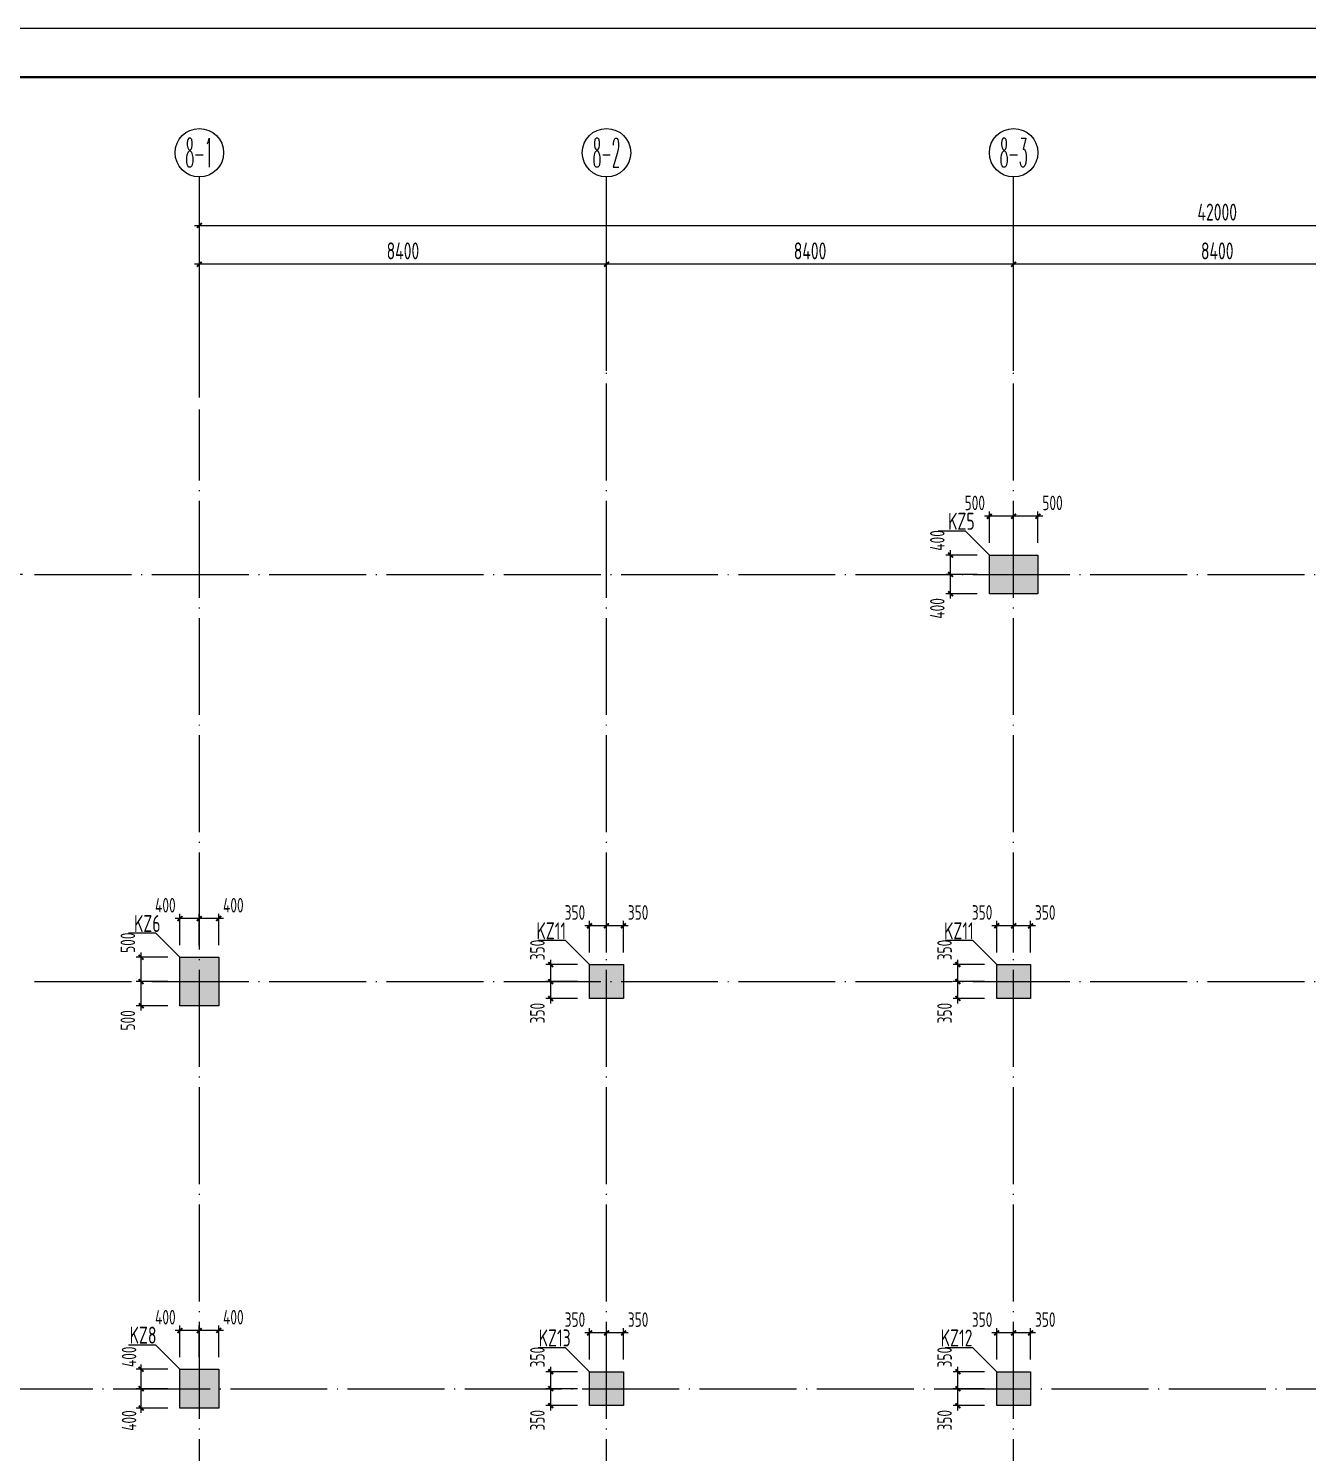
# Model space of a CAD drawing. Extents: x -765033 to 1614171, y -1073 to 729564.
# Drawn here: x 1441039 to 1467427, y 74883 to 104264 of the extents above; entities that cross this region are included whole.
import ezdxf
from ezdxf.enums import TextEntityAlignment as Align

# ---------------------------------------------------------------- set-up
doc = ezdxf.new("R2010")
doc.units = 0
doc.header["$LTSCALE"] = 1000
doc.header["$MEASUREMENT"] = 0
doc.linetypes.add('109-34 轴网$0$L1$0$$AUDIT_BAD_LTYPE1', pattern=[0])
doc.linetypes.add('DOTE', pattern=[2.42, 2, -0.2, 0.02, -0.2])
doc.layers.get('Defpoints').update_dxf_attribs({"color": 167})
for name, color, linetype in [('a-dote', 14, 'DOTE'), ('a-dote-dim', 3, 'Continuous'), ('COLU_DIM', 3, 'Continuous'), ('COLU_NUM', 7, 'Continuous'), ('s-colu', 40, 'Continuous'), ('s-colu-hatc', 16, 'Continuous'), ('s-dim', 3, 'Continuous'), ('s-dote-text', 7, 'Continuous')]:
    doc.layers.add(name, color=color, linetype=linetype)
doc.styles.add('TSSD_Axis', font='Complex.shx', dxfattribs={"width": 0.7, "bigfont": 'hztxt.shx'})
doc.styles.add('TSSD_Bold', font='Tssdeng2.shx', dxfattribs={"width": 0.7, "bigfont": 'china.shx'})
doc.styles.add('TSSD_Dimension', font='tssdeng.shx', dxfattribs={"width": 0.7, "bigfont": 'Hztxt.shx'})
doc.dimstyles.new('TSSD_100_100', dxfattribs={"dimtxt": 300, "dimasz": 100, "dimexe": 100, "dimexo": 250, "dimgap": 100, "dimtad": 1, "dimdec": 0, "dimzin": 0, "dimdsep": 46, "dimtxsty": 'TSSD_Dimension', "dimblk": 'ARCHTICK', "dimblk1": 'ARCHTICK', "dimblk2": 'ARCHTICK', "dimcen": 0, "dimdle": 100, "dimclrt": 7, "dimadec": 0, "dimazin": 0, "dimtfac": 1, "dimtdec": 0, "dimtix": 1, "dimtmove": 2, "dimatfit": 3, "dimfxl": 1, "dimtolj": 1, "dimtzin": 0, "dimarcsym": 0})

# ---------------------------------------------------------------- blocks, each defined once
blk = doc.blocks.new('图框-A1')
for points, const_width in [([(0, 0), (841, 0), (841, 594), (0, 594)], 0.05), ([(766, 584), (25, 584), (25, 10), (766, 10)], 0.5)]:
    blk.add_lwpolyline(points, close=True, dxfattribs=dict(const_width=const_width))
blk = doc.blocks.new('_ArchTick')
at = {"color": 0, "linetype": 'ByBlock', "const_width": 0.4}
blk.add_lwpolyline([(-0.5, -0.5), (0.5, 0.5)], dxfattribs=at)
blk = doc.blocks.new('*D1026')
at = {"layer": 'Defpoints', "color": 0, "transparency": 16777216}
for p in [(16800, 40000), (16800, 37800), (25200, 37800)]:
    blk.add_point(p, dxfattribs=at)
at = {"layer": 's-dim', "color": 0, "lineweight": -2, "transparency": 16777216}
for p, q in [((25300, 40000), (16700, 40000)), ((16800, 38050), (16800, 40100)), ((25200, 38050), (25200, 40100))]:
    blk.add_line(p, q, dxfattribs=at)
at = {"layer": 's-dim', "color": 0, "lineweight": -2, "transparency": 16777216, "xscale": 100, "yscale": 100, "zscale": 100, "rotation": 180}
blk.add_blockref('_ArchTick', (16800, 40000), dxfattribs=at)
at = {"layer": 's-dim', "color": 0, "lineweight": -2, "transparency": 16777216, "xscale": 100, "yscale": 100, "zscale": 100}
blk.add_blockref('_ArchTick', (25200, 40000), dxfattribs=at)
at = {"layer": 's-dim', "color": 7, "transparency": 16777216, "insert": (21000, 40275), "char_height": 350, "attachment_point": 5, "style": 'TSSD_Dimension'}
blk.add_mtext('\\A1;8400', dxfattribs=at)
blk = doc.blocks.new('*D1027')
at = {"layer": 'Defpoints', "color": 0, "transparency": 16777216}
for p in [(8400, 40000), (8400, 37800), (16800, 37800)]:
    blk.add_point(p, dxfattribs=at)
at = {"layer": 's-dim', "color": 0, "lineweight": -2, "transparency": 16777216}
for p, q in [((16900, 40000), (8300, 40000)), ((8400, 38050), (8400, 40100)), ((16800, 38050), (16800, 40100))]:
    blk.add_line(p, q, dxfattribs=at)
at = {"layer": 's-dim', "color": 0, "lineweight": -2, "transparency": 16777216, "xscale": 100, "yscale": 100, "zscale": 100, "rotation": 180}
blk.add_blockref('_ArchTick', (8400, 40000), dxfattribs=at)
at = {"layer": 's-dim', "color": 0, "lineweight": -2, "transparency": 16777216, "xscale": 100, "yscale": 100, "zscale": 100}
blk.add_blockref('_ArchTick', (16800, 40000), dxfattribs=at)
at = {"layer": 's-dim', "color": 7, "transparency": 16777216, "insert": (12600, 40275), "char_height": 350, "attachment_point": 5, "style": 'TSSD_Dimension'}
blk.add_mtext('\\A1;8400', dxfattribs=at)
blk = doc.blocks.new('*D1028')
at = {"layer": 'Defpoints', "color": 0, "transparency": 16777216}
for p in [(0, 40000), (0, 37800), (8400, 37800)]:
    blk.add_point(p, dxfattribs=at)
at = {"layer": 's-dim', "color": 0, "lineweight": -2, "transparency": 16777216}
for p, q in [((8500, 40000), (-100, 40000)), ((0, 38050), (0, 40100)), ((8400, 38050), (8400, 40100))]:
    blk.add_line(p, q, dxfattribs=at)
at = {"layer": 's-dim', "color": 0, "lineweight": -2, "transparency": 16777216, "xscale": 100, "yscale": 100, "zscale": 100, "rotation": 180}
blk.add_blockref('_ArchTick', (0, 40000), dxfattribs=at)
at = {"layer": 's-dim', "color": 0, "lineweight": -2, "transparency": 16777216, "xscale": 100, "yscale": 100, "zscale": 100}
blk.add_blockref('_ArchTick', (8400, 40000), dxfattribs=at)
at = {"layer": 's-dim', "color": 7, "transparency": 16777216, "insert": (4200, 40275), "char_height": 350, "attachment_point": 5, "style": 'TSSD_Dimension'}
blk.add_mtext('\\A1;8400', dxfattribs=at)
blk = doc.blocks.new('ts_axno')
at = {"color": 0, "linetype": 'ByBlock', "lineweight": -2}
blk.add_circle((0, 0), 0.5, dxfattribs=at)
at = {"color": 0, "linetype": 'ByBlock', "lineweight": -2, "style": 'TSSD_Axis', "width": 0.7}
blk.add_attdef('A', text='', height=0.6, dxfattribs=at).set_placement((0, 0), align=Align.MIDDLE_CENTER)
blk = doc.blocks.new('*D1033')
at = {"layer": 'a-dote-dim', "color": 0, "lineweight": -2, "transparency": 16777216}
for p, q in [((-3650, 33600), (-7300, 33600)), ((-7200, -100), (-7200, 33700)), ((-3650, 0), (-7300, 0))]:
    blk.add_line(p, q, dxfattribs=at)
at = {"layer": 'Defpoints', "color": 0, "transparency": 16777216}
for p in [(-7200, 33600), (-3400, 33600), (-3400, 0)]:
    blk.add_point(p, dxfattribs=at)
at = {"layer": 'a-dote-dim', "color": 0, "lineweight": -2, "transparency": 16777216, "xscale": 100, "yscale": 100, "zscale": 100}
for p, rotation in [((-7200, 33600), 90), ((-7200, 0), 270)]:
    blk.add_blockref('_ArchTick', p, dxfattribs=dict(at, rotation=rotation))
at = {"layer": 'a-dote-dim', "color": 7, "transparency": 16777216, "insert": (-7475, 16800), "char_height": 350, "attachment_point": 5, "rotation": 90, "style": 'TSSD_Dimension'}
blk.add_mtext('\\A1;33600', dxfattribs=at)
blk = doc.blocks.new('*D1034')
at = {"layer": 'a-dote-dim', "color": 0, "lineweight": -2, "transparency": 16777216}
for p, q in [((0, 37250), (0, 40900)), ((42000, 37250), (42000, 40900)), ((-100, 40800), (42100, 40800))]:
    blk.add_line(p, q, dxfattribs=at)
at = {"layer": 'Defpoints', "color": 0, "transparency": 16777216}
for p in [(42000, 40800), (0, 37000), (42000, 37000)]:
    blk.add_point(p, dxfattribs=at)
at = {"layer": 'a-dote-dim', "color": 0, "lineweight": -2, "transparency": 16777216, "xscale": 100, "yscale": 100, "zscale": 100, "rotation": 180}
blk.add_blockref('_ArchTick', (0, 40800), dxfattribs=at)
at = {"layer": 'a-dote-dim', "color": 0, "lineweight": -2, "transparency": 16777216, "xscale": 100, "yscale": 100, "zscale": 100}
blk.add_blockref('_ArchTick', (42000, 40800), dxfattribs=at)
at = {"layer": 'a-dote-dim', "color": 7, "transparency": 16777216, "insert": (21000, 41075), "char_height": 350, "attachment_point": 5, "style": 'TSSD_Dimension'}
blk.add_mtext('\\A1;42000', dxfattribs=at)
blk = doc.blocks.new('*D1042')
at = {"layer": 'COLU_DIM', "color": 0, "lineweight": -2, "transparency": 16777216}
for p, q in [((1443914, 76200), (1443264, 76200)), ((1443364, 75700), (1443364, 76300)), ((1443914, 75800), (1443264, 75800))]:
    blk.add_line(p, q, dxfattribs=at)
at = {"layer": 'Defpoints', "color": 0, "transparency": 16777216}
for p in [(1443364, 76200), (1444164, 76200), (1444164, 75800)]:
    blk.add_point(p, dxfattribs=at)
at = {"layer": 'COLU_DIM', "color": 0, "lineweight": -2, "transparency": 16777216, "xscale": 100, "yscale": 100, "zscale": 100}
for p, rotation in [((1443364, 76200), 90.00000000000006), ((1443364, 75800), 270.0000000000001)]:
    blk.add_blockref('_ArchTick', p, dxfattribs=dict(at, rotation=rotation))
at = {"layer": 'COLU_DIM', "color": 7, "transparency": 16777216, "insert": (1443114, 75542), "char_height": 300, "attachment_point": 5, "rotation": 90, "style": 'TSSD_Dimension'}
blk.add_mtext('\\A1;400', dxfattribs=at)
blk = doc.blocks.new('*D1043')
at = {"layer": 'COLU_DIM', "color": 0, "lineweight": -2, "transparency": 16777216}
for p, q in [((1443364, 76100), (1443364, 76700)), ((1443914, 76600), (1443264, 76600)), ((1443914, 76200), (1443264, 76200))]:
    blk.add_line(p, q, dxfattribs=at)
at = {"layer": 'Defpoints', "color": 0, "transparency": 16777216}
for p in [(1443364, 76600), (1444164, 76600), (1444164, 76200)]:
    blk.add_point(p, dxfattribs=at)
at = {"layer": 'COLU_DIM', "color": 0, "lineweight": -2, "transparency": 16777216, "xscale": 100, "yscale": 100, "zscale": 100}
for p, rotation in [((1443364, 76600), 90.00000000000006), ((1443364, 76200), 270.0000000000001)]:
    blk.add_blockref('_ArchTick', p, dxfattribs=dict(at, rotation=rotation))
at = {"layer": 'COLU_DIM', "color": 7, "transparency": 16777216, "insert": (1443114, 76858), "char_height": 300, "attachment_point": 5, "rotation": 90, "style": 'TSSD_Dimension'}
blk.add_mtext('\\A1;400', dxfattribs=at)
blk = doc.blocks.new('*D1044')
at = {"layer": 'COLU_DIM', "color": 0, "lineweight": -2, "transparency": 16777216}
for p, q in [((1445064, 77400), (1444464, 77400)), ((1444564, 76850), (1444564, 77500)), ((1444964, 76850), (1444964, 77500))]:
    blk.add_line(p, q, dxfattribs=at)
at = {"layer": 'Defpoints', "color": 0, "transparency": 16777216}
for p in [(1444564, 77400), (1444564, 76600), (1444964, 76600)]:
    blk.add_point(p, dxfattribs=at)
at = {"layer": 'COLU_DIM', "color": 0, "lineweight": -2, "transparency": 16777216, "xscale": 100, "yscale": 100, "zscale": 100, "rotation": 180}
blk.add_blockref('_ArchTick', (1444564, 77400), dxfattribs=at)
at = {"layer": 'COLU_DIM', "color": 0, "lineweight": -2, "transparency": 16777216, "xscale": 100, "yscale": 100, "zscale": 100}
blk.add_blockref('_ArchTick', (1444964, 77400), dxfattribs=at)
at = {"layer": 'COLU_DIM', "color": 7, "transparency": 16777216, "insert": (1445266, 77675), "char_height": 300, "attachment_point": 5, "style": 'TSSD_Dimension'}
blk.add_mtext('\\A1;400', dxfattribs=at)
blk = doc.blocks.new('*D1045')
at = {"layer": 'COLU_DIM', "color": 0, "lineweight": -2, "transparency": 16777216}
for p, q in [((1444664, 77400), (1444064, 77400)), ((1444164, 76850), (1444164, 77500)), ((1444564, 76850), (1444564, 77500))]:
    blk.add_line(p, q, dxfattribs=at)
at = {"layer": 'Defpoints', "color": 0, "transparency": 16777216}
for p in [(1444164, 77400), (1444164, 76600), (1444564, 76600)]:
    blk.add_point(p, dxfattribs=at)
at = {"layer": 'COLU_DIM', "color": 0, "lineweight": -2, "transparency": 16777216, "xscale": 100, "yscale": 100, "zscale": 100, "rotation": 180}
blk.add_blockref('_ArchTick', (1444164, 77400), dxfattribs=at)
at = {"layer": 'COLU_DIM', "color": 0, "lineweight": -2, "transparency": 16777216, "xscale": 100, "yscale": 100, "zscale": 100}
blk.add_blockref('_ArchTick', (1444564, 77400), dxfattribs=at)
at = {"layer": 'COLU_DIM', "color": 7, "transparency": 16777216, "insert": (1443863, 77675), "char_height": 300, "attachment_point": 5, "style": 'TSSD_Dimension'}
blk.add_mtext('\\A1;400', dxfattribs=at)
blk = doc.blocks.new('*D1066')
at = {"layer": 'COLU_DIM', "color": 0, "lineweight": -2, "transparency": 16777216}
for p, q in [((1445064, 85900), (1444464, 85900)), ((1444564, 85350), (1444564, 86000)), ((1444964, 85350), (1444964, 86000))]:
    blk.add_line(p, q, dxfattribs=at)
at = {"layer": 'Defpoints', "color": 0, "transparency": 16777216}
for p in [(1444564, 85900), (1444564, 85100), (1444964, 85100)]:
    blk.add_point(p, dxfattribs=at)
at = {"layer": 'COLU_DIM', "color": 0, "lineweight": -2, "transparency": 16777216, "xscale": 100, "yscale": 100, "zscale": 100, "rotation": 180}
blk.add_blockref('_ArchTick', (1444564, 85900), dxfattribs=at)
at = {"layer": 'COLU_DIM', "color": 0, "lineweight": -2, "transparency": 16777216, "xscale": 100, "yscale": 100, "zscale": 100}
blk.add_blockref('_ArchTick', (1444964, 85900), dxfattribs=at)
at = {"layer": 'COLU_DIM', "color": 7, "transparency": 16777216, "insert": (1445266, 86175), "char_height": 300, "attachment_point": 5, "style": 'TSSD_Dimension'}
blk.add_mtext('\\A1;400', dxfattribs=at)
blk = doc.blocks.new('*D1067')
at = {"layer": 'COLU_DIM', "color": 0, "lineweight": -2, "transparency": 16777216}
for p, q in [((1444664, 85900), (1444064, 85900)), ((1444164, 85350), (1444164, 86000)), ((1444564, 85350), (1444564, 86000))]:
    blk.add_line(p, q, dxfattribs=at)
at = {"layer": 'Defpoints', "color": 0, "transparency": 16777216}
for p in [(1444164, 85900), (1444164, 85100), (1444564, 85100)]:
    blk.add_point(p, dxfattribs=at)
at = {"layer": 'COLU_DIM', "color": 0, "lineweight": -2, "transparency": 16777216, "xscale": 100, "yscale": 100, "zscale": 100, "rotation": 180}
blk.add_blockref('_ArchTick', (1444164, 85900), dxfattribs=at)
at = {"layer": 'COLU_DIM', "color": 0, "lineweight": -2, "transparency": 16777216, "xscale": 100, "yscale": 100, "zscale": 100}
blk.add_blockref('_ArchTick', (1444564, 85900), dxfattribs=at)
at = {"layer": 'COLU_DIM', "color": 7, "transparency": 16777216, "insert": (1443863, 86175), "char_height": 300, "attachment_point": 5, "style": 'TSSD_Dimension'}
blk.add_mtext('\\A1;400', dxfattribs=at)
blk = doc.blocks.new('*D1068')
at = {"layer": 'COLU_DIM', "color": 0, "lineweight": -2, "transparency": 16777216}
for p, q in [((1443364, 84000), (1443364, 84700)), ((1443914, 84600), (1443264, 84600)), ((1443914, 84100), (1443264, 84100))]:
    blk.add_line(p, q, dxfattribs=at)
at = {"layer": 'Defpoints', "color": 0, "transparency": 16777216}
for p in [(1443364, 84600), (1444164, 84600), (1444164, 84100)]:
    blk.add_point(p, dxfattribs=at)
at = {"layer": 'COLU_DIM', "color": 0, "lineweight": -2, "transparency": 16777216, "xscale": 100, "yscale": 100, "zscale": 100}
for p, rotation in [((1443364, 84600), 90.00000000000006), ((1443364, 84100), 270.0000000000001)]:
    blk.add_blockref('_ArchTick', p, dxfattribs=dict(at, rotation=rotation))
at = {"layer": 'COLU_DIM', "color": 7, "transparency": 16777216, "insert": (1443089, 83799), "char_height": 300, "attachment_point": 5, "rotation": 90, "style": 'TSSD_Dimension'}
blk.add_mtext('\\A1;500', dxfattribs=at)
blk = doc.blocks.new('*D1069')
at = {"layer": 'COLU_DIM', "color": 0, "lineweight": -2, "transparency": 16777216}
for p, q in [((1443914, 85100), (1443264, 85100)), ((1443364, 84500), (1443364, 85200)), ((1443914, 84600), (1443264, 84600))]:
    blk.add_line(p, q, dxfattribs=at)
at = {"layer": 'Defpoints', "color": 0, "transparency": 16777216}
for p in [(1443364, 85100), (1444164, 85100), (1444164, 84600)]:
    blk.add_point(p, dxfattribs=at)
at = {"layer": 'COLU_DIM', "color": 0, "lineweight": -2, "transparency": 16777216, "xscale": 100, "yscale": 100, "zscale": 100}
for p, rotation in [((1443364, 85100), 90.00000000000006), ((1443364, 84600), 270.0000000000001)]:
    blk.add_blockref('_ArchTick', p, dxfattribs=dict(at, rotation=rotation))
at = {"layer": 'COLU_DIM', "color": 7, "transparency": 16777216, "insert": (1443089, 85401), "char_height": 300, "attachment_point": 5, "rotation": 90, "style": 'TSSD_Dimension'}
blk.add_mtext('\\A1;500', dxfattribs=at)
blk = doc.blocks.new('*D1070')
at = {"layer": 'COLU_DIM', "color": 0, "lineweight": -2, "transparency": 16777216}
for p, q in [((1453414, 77350), (1452864, 77350)), ((1452964, 76800), (1452964, 77450)), ((1453314, 76800), (1453314, 77450))]:
    blk.add_line(p, q, dxfattribs=at)
at = {"layer": 'Defpoints', "color": 0, "transparency": 16777216}
for p in [(1452964, 77350), (1452964, 76550), (1453314, 76550)]:
    blk.add_point(p, dxfattribs=at)
at = {"layer": 'COLU_DIM', "color": 0, "lineweight": -2, "transparency": 16777216, "xscale": 100, "yscale": 100, "zscale": 100, "rotation": 180}
blk.add_blockref('_ArchTick', (1452964, 77350), dxfattribs=at)
at = {"layer": 'COLU_DIM', "color": 0, "lineweight": -2, "transparency": 16777216, "xscale": 100, "yscale": 100, "zscale": 100}
blk.add_blockref('_ArchTick', (1453314, 77350), dxfattribs=at)
at = {"layer": 'COLU_DIM', "color": 7, "transparency": 16777216, "insert": (1453616, 77625), "char_height": 300, "attachment_point": 5, "style": 'TSSD_Dimension'}
blk.add_mtext('\\A1;350', dxfattribs=at)
blk = doc.blocks.new('*D1071')
at = {"layer": 'COLU_DIM', "color": 0, "lineweight": -2, "transparency": 16777216}
for p, q in [((1453064, 77350), (1452514, 77350)), ((1452614, 76800), (1452614, 77450)), ((1452964, 76800), (1452964, 77450))]:
    blk.add_line(p, q, dxfattribs=at)
at = {"layer": 'Defpoints', "color": 0, "transparency": 16777216}
for p in [(1452614, 77350), (1452614, 76550), (1452964, 76550)]:
    blk.add_point(p, dxfattribs=at)
at = {"layer": 'COLU_DIM', "color": 0, "lineweight": -2, "transparency": 16777216, "xscale": 100, "yscale": 100, "zscale": 100, "rotation": 180}
blk.add_blockref('_ArchTick', (1452614, 77350), dxfattribs=at)
at = {"layer": 'COLU_DIM', "color": 0, "lineweight": -2, "transparency": 16777216, "xscale": 100, "yscale": 100, "zscale": 100}
blk.add_blockref('_ArchTick', (1452964, 77350), dxfattribs=at)
at = {"layer": 'COLU_DIM', "color": 7, "transparency": 16777216, "insert": (1452313, 77625), "char_height": 300, "attachment_point": 5, "style": 'TSSD_Dimension'}
blk.add_mtext('\\A1;350', dxfattribs=at)
blk = doc.blocks.new('*D1072')
at = {"layer": 'COLU_DIM', "color": 0, "lineweight": -2, "transparency": 16777216}
for p, q in [((1452364, 76200), (1451714, 76200)), ((1451814, 75750), (1451814, 76300)), ((1452364, 75850), (1451714, 75850))]:
    blk.add_line(p, q, dxfattribs=at)
at = {"layer": 'Defpoints', "color": 0, "transparency": 16777216}
for p in [(1451814, 76200), (1452614, 76200), (1452614, 75850)]:
    blk.add_point(p, dxfattribs=at)
at = {"layer": 'COLU_DIM', "color": 0, "lineweight": -2, "transparency": 16777216, "xscale": 100, "yscale": 100, "zscale": 100}
for p, rotation in [((1451814, 76200), 90.00000000000006), ((1451814, 75850), 270.0000000000001)]:
    blk.add_blockref('_ArchTick', p, dxfattribs=dict(at, rotation=rotation))
at = {"layer": 'COLU_DIM', "color": 7, "transparency": 16777216, "insert": (1451539, 75549), "char_height": 300, "attachment_point": 5, "rotation": 90, "style": 'TSSD_Dimension'}
blk.add_mtext('\\A1;350', dxfattribs=at)
blk = doc.blocks.new('*D1073')
at = {"layer": 'COLU_DIM', "color": 0, "lineweight": -2, "transparency": 16777216}
for p, q in [((1452364, 76550), (1451714, 76550)), ((1451814, 76100), (1451814, 76650)), ((1452364, 76200), (1451714, 76200))]:
    blk.add_line(p, q, dxfattribs=at)
at = {"layer": 'Defpoints', "color": 0, "transparency": 16777216}
for p in [(1451814, 76550), (1452614, 76550), (1452614, 76200)]:
    blk.add_point(p, dxfattribs=at)
at = {"layer": 'COLU_DIM', "color": 0, "lineweight": -2, "transparency": 16777216, "xscale": 100, "yscale": 100, "zscale": 100}
for p, rotation in [((1451814, 76550), 90.00000000000006), ((1451814, 76200), 270.0000000000001)]:
    blk.add_blockref('_ArchTick', p, dxfattribs=dict(at, rotation=rotation))
at = {"layer": 'COLU_DIM', "color": 7, "transparency": 16777216, "insert": (1451539, 76851), "char_height": 300, "attachment_point": 5, "rotation": 90, "style": 'TSSD_Dimension'}
blk.add_mtext('\\A1;350', dxfattribs=at)
blk = doc.blocks.new('*D1074')
at = {"layer": 'COLU_DIM', "color": 0, "lineweight": -2, "transparency": 16777216}
for p, q in [((1452964, 85200), (1452964, 85850)), ((1453314, 85200), (1453314, 85850)), ((1453414, 85750), (1452864, 85750))]:
    blk.add_line(p, q, dxfattribs=at)
at = {"layer": 'Defpoints', "color": 0, "transparency": 16777216}
for p in [(1452964, 85750), (1452964, 84950), (1453314, 84950)]:
    blk.add_point(p, dxfattribs=at)
at = {"layer": 'COLU_DIM', "color": 0, "lineweight": -2, "transparency": 16777216, "xscale": 100, "yscale": 100, "zscale": 100, "rotation": 180}
blk.add_blockref('_ArchTick', (1452964, 85750), dxfattribs=at)
at = {"layer": 'COLU_DIM', "color": 0, "lineweight": -2, "transparency": 16777216, "xscale": 100, "yscale": 100, "zscale": 100}
blk.add_blockref('_ArchTick', (1453314, 85750), dxfattribs=at)
at = {"layer": 'COLU_DIM', "color": 7, "transparency": 16777216, "insert": (1453616, 86025), "char_height": 300, "attachment_point": 5, "style": 'TSSD_Dimension'}
blk.add_mtext('\\A1;350', dxfattribs=at)
blk = doc.blocks.new('*D1075')
at = {"layer": 'COLU_DIM', "color": 0, "lineweight": -2, "transparency": 16777216}
for p, q in [((1452614, 85200), (1452614, 85850)), ((1452964, 85200), (1452964, 85850)), ((1453064, 85750), (1452514, 85750))]:
    blk.add_line(p, q, dxfattribs=at)
at = {"layer": 'Defpoints', "color": 0, "transparency": 16777216}
for p in [(1452614, 85750), (1452614, 84950), (1452964, 84950)]:
    blk.add_point(p, dxfattribs=at)
at = {"layer": 'COLU_DIM', "color": 0, "lineweight": -2, "transparency": 16777216, "xscale": 100, "yscale": 100, "zscale": 100, "rotation": 180}
blk.add_blockref('_ArchTick', (1452614, 85750), dxfattribs=at)
at = {"layer": 'COLU_DIM', "color": 0, "lineweight": -2, "transparency": 16777216, "xscale": 100, "yscale": 100, "zscale": 100}
blk.add_blockref('_ArchTick', (1452964, 85750), dxfattribs=at)
at = {"layer": 'COLU_DIM', "color": 7, "transparency": 16777216, "insert": (1452313, 86025), "char_height": 300, "attachment_point": 5, "style": 'TSSD_Dimension'}
blk.add_mtext('\\A1;350', dxfattribs=at)
blk = doc.blocks.new('*D1076')
at = {"layer": 'COLU_DIM', "color": 0, "lineweight": -2, "transparency": 16777216}
for p, q in [((1451814, 84150), (1451814, 84700)), ((1452364, 84600), (1451714, 84600)), ((1452364, 84250), (1451714, 84250))]:
    blk.add_line(p, q, dxfattribs=at)
at = {"layer": 'Defpoints', "color": 0, "transparency": 16777216}
for p in [(1451814, 84600), (1452614, 84600), (1452614, 84250)]:
    blk.add_point(p, dxfattribs=at)
at = {"layer": 'COLU_DIM', "color": 0, "lineweight": -2, "transparency": 16777216, "xscale": 100, "yscale": 100, "zscale": 100}
for p, rotation in [((1451814, 84600), 90.00000000000006), ((1451814, 84250), 270.0000000000001)]:
    blk.add_blockref('_ArchTick', p, dxfattribs=dict(at, rotation=rotation))
at = {"layer": 'COLU_DIM', "color": 7, "transparency": 16777216, "insert": (1451539, 83949), "char_height": 300, "attachment_point": 5, "rotation": 90, "style": 'TSSD_Dimension'}
blk.add_mtext('\\A1;350', dxfattribs=at)
blk = doc.blocks.new('*D1077')
at = {"layer": 'COLU_DIM', "color": 0, "lineweight": -2, "transparency": 16777216}
for p, q in [((1452364, 84950), (1451714, 84950)), ((1451814, 84500), (1451814, 85050)), ((1452364, 84600), (1451714, 84600))]:
    blk.add_line(p, q, dxfattribs=at)
at = {"layer": 'Defpoints', "color": 0, "transparency": 16777216}
for p in [(1451814, 84950), (1452614, 84950), (1452614, 84600)]:
    blk.add_point(p, dxfattribs=at)
at = {"layer": 'COLU_DIM', "color": 0, "lineweight": -2, "transparency": 16777216, "xscale": 100, "yscale": 100, "zscale": 100}
for p, rotation in [((1451814, 84950), 90.00000000000006), ((1451814, 84600), 270.0000000000001)]:
    blk.add_blockref('_ArchTick', p, dxfattribs=dict(at, rotation=rotation))
at = {"layer": 'COLU_DIM', "color": 7, "transparency": 16777216, "insert": (1451539, 85251), "char_height": 300, "attachment_point": 5, "rotation": 90, "style": 'TSSD_Dimension'}
blk.add_mtext('\\A1;350', dxfattribs=at)
blk = doc.blocks.new('*D1078')
at = {"layer": 'COLU_DIM', "color": 0, "lineweight": -2, "transparency": 16777216}
for p, q in [((1461814, 77350), (1461264, 77350)), ((1461364, 76800), (1461364, 77450)), ((1461714, 76800), (1461714, 77450))]:
    blk.add_line(p, q, dxfattribs=at)
at = {"layer": 'Defpoints', "color": 0, "transparency": 16777216}
for p in [(1461364, 77350), (1461364, 76550), (1461714, 76550)]:
    blk.add_point(p, dxfattribs=at)
at = {"layer": 'COLU_DIM', "color": 0, "lineweight": -2, "transparency": 16777216, "xscale": 100, "yscale": 100, "zscale": 100, "rotation": 180}
blk.add_blockref('_ArchTick', (1461364, 77350), dxfattribs=at)
at = {"layer": 'COLU_DIM', "color": 0, "lineweight": -2, "transparency": 16777216, "xscale": 100, "yscale": 100, "zscale": 100}
blk.add_blockref('_ArchTick', (1461714, 77350), dxfattribs=at)
at = {"layer": 'COLU_DIM', "color": 7, "transparency": 16777216, "insert": (1462016, 77625), "char_height": 300, "attachment_point": 5, "style": 'TSSD_Dimension'}
blk.add_mtext('\\A1;350', dxfattribs=at)
blk = doc.blocks.new('*D1079')
at = {"layer": 'COLU_DIM', "color": 0, "lineweight": -2, "transparency": 16777216}
for p, q in [((1461464, 77350), (1460914, 77350)), ((1461014, 76800), (1461014, 77450)), ((1461364, 76800), (1461364, 77450))]:
    blk.add_line(p, q, dxfattribs=at)
at = {"layer": 'Defpoints', "color": 0, "transparency": 16777216}
for p in [(1461014, 77350), (1461014, 76550), (1461364, 76550)]:
    blk.add_point(p, dxfattribs=at)
at = {"layer": 'COLU_DIM', "color": 0, "lineweight": -2, "transparency": 16777216, "xscale": 100, "yscale": 100, "zscale": 100, "rotation": 180}
blk.add_blockref('_ArchTick', (1461014, 77350), dxfattribs=at)
at = {"layer": 'COLU_DIM', "color": 0, "lineweight": -2, "transparency": 16777216, "xscale": 100, "yscale": 100, "zscale": 100}
blk.add_blockref('_ArchTick', (1461364, 77350), dxfattribs=at)
at = {"layer": 'COLU_DIM', "color": 7, "transparency": 16777216, "insert": (1460713, 77625), "char_height": 300, "attachment_point": 5, "style": 'TSSD_Dimension'}
blk.add_mtext('\\A1;350', dxfattribs=at)
blk = doc.blocks.new('*D1080')
at = {"layer": 'COLU_DIM', "color": 0, "lineweight": -2, "transparency": 16777216}
for p, q in [((1460764, 76200), (1460114, 76200)), ((1460214, 75750), (1460214, 76300)), ((1460764, 75850), (1460114, 75850))]:
    blk.add_line(p, q, dxfattribs=at)
at = {"layer": 'Defpoints', "color": 0, "transparency": 16777216}
for p in [(1460214, 76200), (1461014, 76200), (1461014, 75850)]:
    blk.add_point(p, dxfattribs=at)
at = {"layer": 'COLU_DIM', "color": 0, "lineweight": -2, "transparency": 16777216, "xscale": 100, "yscale": 100, "zscale": 100}
for p, rotation in [((1460214, 76200), 90.00000000000006), ((1460214, 75850), 270.0000000000001)]:
    blk.add_blockref('_ArchTick', p, dxfattribs=dict(at, rotation=rotation))
at = {"layer": 'COLU_DIM', "color": 7, "transparency": 16777216, "insert": (1459939, 75549), "char_height": 300, "attachment_point": 5, "rotation": 90, "style": 'TSSD_Dimension'}
blk.add_mtext('\\A1;350', dxfattribs=at)
blk = doc.blocks.new('*D1081')
at = {"layer": 'COLU_DIM', "color": 0, "lineweight": -2, "transparency": 16777216}
for p, q in [((1460764, 76550), (1460114, 76550)), ((1460214, 76100), (1460214, 76650)), ((1460764, 76200), (1460114, 76200))]:
    blk.add_line(p, q, dxfattribs=at)
at = {"layer": 'Defpoints', "color": 0, "transparency": 16777216}
for p in [(1460214, 76550), (1461014, 76550), (1461014, 76200)]:
    blk.add_point(p, dxfattribs=at)
at = {"layer": 'COLU_DIM', "color": 0, "lineweight": -2, "transparency": 16777216, "xscale": 100, "yscale": 100, "zscale": 100}
for p, rotation in [((1460214, 76550), 90.00000000000006), ((1460214, 76200), 270.0000000000001)]:
    blk.add_blockref('_ArchTick', p, dxfattribs=dict(at, rotation=rotation))
at = {"layer": 'COLU_DIM', "color": 7, "transparency": 16777216, "insert": (1459939, 76851), "char_height": 300, "attachment_point": 5, "rotation": 90, "style": 'TSSD_Dimension'}
blk.add_mtext('\\A1;350', dxfattribs=at)
blk = doc.blocks.new('*D1082')
at = {"layer": 'COLU_DIM', "color": 0, "lineweight": -2, "transparency": 16777216}
for p, q in [((1461364, 85200), (1461364, 85850)), ((1461714, 85200), (1461714, 85850)), ((1461814, 85750), (1461264, 85750))]:
    blk.add_line(p, q, dxfattribs=at)
at = {"layer": 'Defpoints', "color": 0, "transparency": 16777216}
for p in [(1461364, 85750), (1461364, 84950), (1461714, 84950)]:
    blk.add_point(p, dxfattribs=at)
at = {"layer": 'COLU_DIM', "color": 0, "lineweight": -2, "transparency": 16777216, "xscale": 100, "yscale": 100, "zscale": 100, "rotation": 180}
blk.add_blockref('_ArchTick', (1461364, 85750), dxfattribs=at)
at = {"layer": 'COLU_DIM', "color": 0, "lineweight": -2, "transparency": 16777216, "xscale": 100, "yscale": 100, "zscale": 100}
blk.add_blockref('_ArchTick', (1461714, 85750), dxfattribs=at)
at = {"layer": 'COLU_DIM', "color": 7, "transparency": 16777216, "insert": (1462016, 86025), "char_height": 300, "attachment_point": 5, "style": 'TSSD_Dimension'}
blk.add_mtext('\\A1;350', dxfattribs=at)
blk = doc.blocks.new('*D1083')
at = {"layer": 'COLU_DIM', "color": 0, "lineweight": -2, "transparency": 16777216}
for p, q in [((1461014, 85200), (1461014, 85850)), ((1461364, 85200), (1461364, 85850)), ((1461464, 85750), (1460914, 85750))]:
    blk.add_line(p, q, dxfattribs=at)
at = {"layer": 'Defpoints', "color": 0, "transparency": 16777216}
for p in [(1461014, 85750), (1461014, 84950), (1461364, 84950)]:
    blk.add_point(p, dxfattribs=at)
at = {"layer": 'COLU_DIM', "color": 0, "lineweight": -2, "transparency": 16777216, "xscale": 100, "yscale": 100, "zscale": 100, "rotation": 180}
blk.add_blockref('_ArchTick', (1461014, 85750), dxfattribs=at)
at = {"layer": 'COLU_DIM', "color": 0, "lineweight": -2, "transparency": 16777216, "xscale": 100, "yscale": 100, "zscale": 100}
blk.add_blockref('_ArchTick', (1461364, 85750), dxfattribs=at)
at = {"layer": 'COLU_DIM', "color": 7, "transparency": 16777216, "insert": (1460713, 86025), "char_height": 300, "attachment_point": 5, "style": 'TSSD_Dimension'}
blk.add_mtext('\\A1;350', dxfattribs=at)
blk = doc.blocks.new('*D1084')
at = {"layer": 'COLU_DIM', "color": 0, "lineweight": -2, "transparency": 16777216}
for p, q in [((1460214, 84150), (1460214, 84700)), ((1460764, 84600), (1460114, 84600)), ((1460764, 84250), (1460114, 84250))]:
    blk.add_line(p, q, dxfattribs=at)
at = {"layer": 'Defpoints', "color": 0, "transparency": 16777216}
for p in [(1460214, 84600), (1461014, 84600), (1461014, 84250)]:
    blk.add_point(p, dxfattribs=at)
at = {"layer": 'COLU_DIM', "color": 0, "lineweight": -2, "transparency": 16777216, "xscale": 100, "yscale": 100, "zscale": 100}
for p, rotation in [((1460214, 84600), 90.00000000000006), ((1460214, 84250), 270.0000000000001)]:
    blk.add_blockref('_ArchTick', p, dxfattribs=dict(at, rotation=rotation))
at = {"layer": 'COLU_DIM', "color": 7, "transparency": 16777216, "insert": (1459939, 83949), "char_height": 300, "attachment_point": 5, "rotation": 90, "style": 'TSSD_Dimension'}
blk.add_mtext('\\A1;350', dxfattribs=at)
blk = doc.blocks.new('*D1085')
at = {"layer": 'COLU_DIM', "color": 0, "lineweight": -2, "transparency": 16777216}
for p, q in [((1460764, 84950), (1460114, 84950)), ((1460214, 84500), (1460214, 85050)), ((1460764, 84600), (1460114, 84600))]:
    blk.add_line(p, q, dxfattribs=at)
at = {"layer": 'Defpoints', "color": 0, "transparency": 16777216}
for p in [(1460214, 84950), (1461014, 84950), (1461014, 84600)]:
    blk.add_point(p, dxfattribs=at)
at = {"layer": 'COLU_DIM', "color": 0, "lineweight": -2, "transparency": 16777216, "xscale": 100, "yscale": 100, "zscale": 100}
for p, rotation in [((1460214, 84950), 90.00000000000006), ((1460214, 84600), 270.0000000000001)]:
    blk.add_blockref('_ArchTick', p, dxfattribs=dict(at, rotation=rotation))
at = {"layer": 'COLU_DIM', "color": 7, "transparency": 16777216, "insert": (1459939, 85251), "char_height": 300, "attachment_point": 5, "rotation": 90, "style": 'TSSD_Dimension'}
blk.add_mtext('\\A1;350', dxfattribs=at)
blk = doc.blocks.new('*D1110')
at = {"layer": 'COLU_DIM', "color": 0, "lineweight": -2, "transparency": 16777216}
for p, q in [((1461964, 94200), (1461264, 94200)), ((1461364, 93650), (1461364, 94300)), ((1461864, 93650), (1461864, 94300))]:
    blk.add_line(p, q, dxfattribs=at)
at = {"layer": 'Defpoints', "color": 0, "transparency": 16777216}
for p in [(1461364, 94200), (1461364, 93400), (1461864, 93400)]:
    blk.add_point(p, dxfattribs=at)
at = {"layer": 'COLU_DIM', "color": 0, "lineweight": -2, "transparency": 16777216, "xscale": 100, "yscale": 100, "zscale": 100, "rotation": 180}
blk.add_blockref('_ArchTick', (1461364, 94200), dxfattribs=at)
at = {"layer": 'COLU_DIM', "color": 0, "lineweight": -2, "transparency": 16777216, "xscale": 100, "yscale": 100, "zscale": 100}
blk.add_blockref('_ArchTick', (1461864, 94200), dxfattribs=at)
at = {"layer": 'COLU_DIM', "color": 7, "transparency": 16777216, "insert": (1462166, 94475), "char_height": 300, "attachment_point": 5, "style": 'TSSD_Dimension'}
blk.add_mtext('\\A1;500', dxfattribs=at)
blk = doc.blocks.new('*D1111')
at = {"layer": 'COLU_DIM', "color": 0, "lineweight": -2, "transparency": 16777216}
for p, q in [((1461464, 94200), (1460764, 94200)), ((1460864, 93650), (1460864, 94300)), ((1461364, 93650), (1461364, 94300))]:
    blk.add_line(p, q, dxfattribs=at)
at = {"layer": 'Defpoints', "color": 0, "transparency": 16777216}
for p in [(1460864, 94200), (1460864, 93400), (1461364, 93400)]:
    blk.add_point(p, dxfattribs=at)
at = {"layer": 'COLU_DIM', "color": 0, "lineweight": -2, "transparency": 16777216, "xscale": 100, "yscale": 100, "zscale": 100, "rotation": 180}
blk.add_blockref('_ArchTick', (1460864, 94200), dxfattribs=at)
at = {"layer": 'COLU_DIM', "color": 0, "lineweight": -2, "transparency": 16777216, "xscale": 100, "yscale": 100, "zscale": 100}
blk.add_blockref('_ArchTick', (1461364, 94200), dxfattribs=at)
at = {"layer": 'COLU_DIM', "color": 7, "transparency": 16777216, "insert": (1460563, 94475), "char_height": 300, "attachment_point": 5, "style": 'TSSD_Dimension'}
blk.add_mtext('\\A1;500', dxfattribs=at)
blk = doc.blocks.new('*D1112')
at = {"layer": 'COLU_DIM', "color": 0, "lineweight": -2, "transparency": 16777216}
for p, q in [((1460614, 93000), (1459964, 93000)), ((1460064, 92500), (1460064, 93100)), ((1460614, 92600), (1459964, 92600))]:
    blk.add_line(p, q, dxfattribs=at)
at = {"layer": 'Defpoints', "color": 0, "transparency": 16777216}
for p in [(1460064, 93000), (1460864, 93000), (1460864, 92600)]:
    blk.add_point(p, dxfattribs=at)
at = {"layer": 'COLU_DIM', "color": 0, "lineweight": -2, "transparency": 16777216, "xscale": 100, "yscale": 100, "zscale": 100}
for p, rotation in [((1460064, 93000), 90.00000000000006), ((1460064, 92600), 270.0000000000001)]:
    blk.add_blockref('_ArchTick', p, dxfattribs=dict(at, rotation=rotation))
at = {"layer": 'COLU_DIM', "color": 7, "transparency": 16777216, "insert": (1459789, 92299), "char_height": 300, "attachment_point": 5, "rotation": 90, "style": 'TSSD_Dimension'}
blk.add_mtext('\\A1;400', dxfattribs=at)
blk = doc.blocks.new('*D1113')
at = {"layer": 'COLU_DIM', "color": 0, "lineweight": -2, "transparency": 16777216}
for p, q in [((1460064, 92900), (1460064, 93500)), ((1460614, 93400), (1459964, 93400)), ((1460614, 93000), (1459964, 93000))]:
    blk.add_line(p, q, dxfattribs=at)
at = {"layer": 'Defpoints', "color": 0, "transparency": 16777216}
for p in [(1460064, 93400), (1460864, 93400), (1460864, 93000)]:
    blk.add_point(p, dxfattribs=at)
at = {"layer": 'COLU_DIM', "color": 0, "lineweight": -2, "transparency": 16777216, "xscale": 100, "yscale": 100, "zscale": 100}
for p, rotation in [((1460064, 93400), 90.00000000000006), ((1460064, 93000), 270.0000000000001)]:
    blk.add_blockref('_ArchTick', p, dxfattribs=dict(at, rotation=rotation))
at = {"layer": 'COLU_DIM', "color": 7, "transparency": 16777216, "insert": (1459789, 93701), "char_height": 300, "attachment_point": 5, "rotation": 90, "style": 'TSSD_Dimension'}
blk.add_mtext('\\A1;400', dxfattribs=at)
blk = doc.blocks.new('A$C45ED3BFD')
at = {"layer": 'a-dote'}
for p, q in [((8400, -5600), (8400, 37800)), ((16800, -5600), (16800, 37800)), ((0, -5600), (0, 37000)), ((-3400, 33600), (47600, 33600)), ((-3400, 25200), (47600, 25200)), ((-4200, 16800), (47600, 16800))]:
    blk.add_line(p, q, dxfattribs=at)
at = {"layer": 's-dote-text'}
for p, q in [((0, 37800), (0, 41800)), ((8400, 37800), (8400, 41800)), ((16800, 37800), (16800, 41800))]:
    blk.add_line(p, q, dxfattribs=at)
ref = blk.add_blockref('ts_axno', (0, 42300), dxfattribs=dict(at, xscale=1000, yscale=1000, zscale=1000))
ref.add_attrib('1', '8-1', dxfattribs={"height": 600, "rotation": 360, "style": 'TSSD_Axis', "width": 0.333333}).set_placement((0, 42300), align=Align.MIDDLE_CENTER)
ref = blk.add_blockref('ts_axno', (8400, 42300), dxfattribs=dict(at, xscale=1000, yscale=1000, zscale=1000))
ref.add_attrib('2', '8-2', dxfattribs={"height": 600, "rotation": 360, "style": 'TSSD_Axis', "width": 0.333333}).set_placement((8400, 42300), align=Align.MIDDLE_CENTER)
ref = blk.add_blockref('ts_axno', (16800, 42300), dxfattribs=dict(at, xscale=1000, yscale=1000, zscale=1000))
ref.add_attrib('3', '8-3', dxfattribs={"height": 600, "rotation": 360, "style": 'TSSD_Axis', "width": 0.333333}).set_placement((16800, 42300), align=Align.MIDDLE_CENTER)
at = {"layer": 'a-dote-dim'}
dim = blk.add_linear_dim(base=(42000, 40800), p1=(0, 37000), p2=(42000, 37000), dimstyle='TSSD_100_100', dxfattribs=at)
dim.commit()
dim.dimension.update_dxf_attribs({"geometry": '*D1034', "text_midpoint": (21000, 41075)})
dim = blk.add_linear_dim(base=(-7200, 33600), p1=(-3400, 0), p2=(-3400, 33600), angle=90, dimstyle='TSSD_100_100', dxfattribs=at)
dim.commit()
dim.dimension.update_dxf_attribs({"geometry": '*D1033', "text_midpoint": (-7475, 16800)})
at = {"layer": 's-dim'}
for base, p1, p2, picture, middle in [((0, 40000), (8400, 37800), (0, 37800), '*D1028', (4200, 40275)), ((8400, 40000), (16800, 37800), (8400, 37800), '*D1027', (12600, 40275)), ((16800, 40000), (25200, 37800), (16800, 37800), '*D1026', (21000, 40275))]:
    dim = blk.add_linear_dim(base=base, p1=p1, p2=p2, dimstyle='TSSD_100_100', dxfattribs=at)
    dim.commit()
    dim.dimension.update_dxf_attribs({"geometry": picture, "text_midpoint": middle})

msp = doc.modelspace()

# ---------------------------------------------------------------- hatches: boundary and pattern name
at = {"layer": 's-colu-hatc'}
for points in [[(1461864.4, 92600), (1460864.4, 92600), (1460864.4, 93400), (1461864.4, 93400)], [(1444964.4, 84100), (1444164.4, 84100), (1444164.4, 85100), (1444964.4, 85100)], [(1453314.4, 84250), (1452614.4, 84250), (1452614.4, 84950), (1453314.4, 84950)], [(1461714.4, 84250), (1461014.4, 84250), (1461014.4, 84950), (1461714.4, 84950)], [(1444964.4, 75800), (1444164.4, 75800), (1444164.4, 76600), (1444964.4, 76600)], [(1444964.4, 75800), (1444164.4, 75800), (1444164.4, 76600), (1444964.4, 76600)], [(1453314.4, 75850), (1452614.4, 75850), (1452614.4, 76550), (1453314.4, 76550)], [(1461714.4, 75850), (1461014.4, 75850), (1461014.4, 76550), (1461714.4, 76550)]]:
    msp.add_hatch(color=256, dxfattribs=at).paths.add_polyline_path(points)

# ---------------------------------------------------------------- linework, layer by layer
msp.add_lwpolyline([(1511505.3, 44861.6), (1511505.3, 104261.6), (1427405.3, 104261.6), (1427405.3, 44861.6)], close=True)
at = {"layer": 'COLU_NUM'}
for p, q in [((1460369.4, 93895), (1459804.1, 93895)), ((1460864.4, 93400), (1460369.4, 93895)), ((1443669.4, 85595), (1443104.1, 85595)), ((1444164.4, 85100), (1443669.4, 85595)), ((1452119.4, 85445), (1451554.1, 85445)), ((1452614.4, 84950), (1452119.4, 85445)), ((1460519.4, 85445), (1459954.1, 85445)), ((1461014.4, 84950), (1460519.4, 85445)), ((1443669.4, 77095), (1443104.1, 77095)), ((1444164.4, 76600), (1443669.4, 77095)), ((1452119.4, 77045), (1451554.1, 77045)), ((1452614.4, 76550), (1452119.4, 77045)), ((1460519.4, 77045), (1459954.1, 77045)), ((1461014.4, 76550), (1460519.4, 77045))]:
    msp.add_line(p, q, dxfattribs=at)
at = {"layer": 's-colu'}
for points in [[(1461864.4, 92600), (1460864.4, 92600), (1460864.4, 93400), (1461864.4, 93400)], [(1444964.4, 84100), (1444164.4, 84100), (1444164.4, 85100), (1444964.4, 85100)], [(1453314.4, 84250), (1452614.4, 84250), (1452614.4, 84950), (1453314.4, 84950)], [(1461714.4, 84250), (1461014.4, 84250), (1461014.4, 84950), (1461714.4, 84950)], [(1444964.4, 75800), (1444164.4, 75800), (1444164.4, 76600), (1444964.4, 76600)], [(1444964.4, 75800), (1444164.4, 75800), (1444164.4, 76600), (1444964.4, 76600)], [(1453314.4, 75850), (1452614.4, 75850), (1452614.4, 76550), (1453314.4, 76550)], [(1461714.4, 75850), (1461014.4, 75850), (1461014.4, 76550), (1461714.4, 76550)]]:
    msp.add_lwpolyline(points, close=True, dxfattribs=at)

# ---------------------------------------------------------------- block references
at = {"xscale": 100, "yscale": 100, "zscale": 100}
msp.add_blockref('图框-A1', (1427405.3, 44861.6), dxfattribs=at)
at = {"layer": 's-dim', "linetype": '109-34 轴网$0$L1$0$$AUDIT_BAD_LTYPE1'}
msp.add_blockref('A$C45ED3BFD', (1444564.4, 59400), dxfattribs=at)

# ---------------------------------------------------------------- texts
at = {"layer": 'COLU_NUM', "color": 2, "style": 'TSSD_Bold', "width": 0.7}
msp.add_text('KZ5', height=350, dxfattribs=at).set_placement((1460012.1, 93921))
at = {"layer": 'COLU_NUM', "color": 56, "style": 'TSSD_Bold', "width": 0.7}
msp.add_text('KZ6', height=350, dxfattribs=at).set_placement((1443216.7, 85621))
at = {"layer": 'COLU_NUM', "color": 21, "style": 'TSSD_Bold', "width": 0.7}
for p in [(1451519.1, 85471), (1459928.4, 85471)]:
    msp.add_text('KZ11', height=350, dxfattribs=at).set_placement(p)
at = {"layer": 'COLU_NUM', "color": 22, "style": 'TSSD_Bold', "width": 0.7}
msp.add_text('KZ8', height=350, dxfattribs=at).set_placement((1443126.1, 77128.9))
at = {"layer": 'COLU_NUM', "color": 240, "style": 'TSSD_Bold', "width": 0.7}
msp.add_text('KZ13', height=350, dxfattribs=at).set_placement((1451565.3, 77071))
at = {"layer": 'COLU_NUM', "color": 142, "style": 'TSSD_Bold', "width": 0.7}
msp.add_text('KZ12', height=350, dxfattribs=at).set_placement((1459859.4, 77071))

# ---------------------------------------------------------------- dimensions: what is measured, and where the dimension line sits
at = {"layer": 'COLU_DIM'}
for base, p1, p2, angle, picture, middle in [((1460864.4, 94200), (1461364.4, 93400), (1460864.4, 93400), 180, '*D1111', (1460563.3, 94475)), ((1461364.4, 94200), (1461864.4, 93400), (1461364.4, 93400), 180, '*D1110', (1462165.5, 94475)), ((1460064.4, 93400), (1460864.4, 93000), (1460864.4, 93400), 270, '*D1113', (1459789.4, 93701.1)), ((1460064.4, 93000), (1460864.4, 92600), (1460864.4, 93000), 270, '*D1112', (1459789.4, 92298.9)), ((1444164.4, 85900), (1444564.4, 85100), (1444164.4, 85100), 180, '*D1067', (1443863.3, 86175)), ((1444564.4, 85900), (1444964.4, 85100), (1444564.4, 85100), 180, '*D1066', (1445265.5, 86175)), ((1452614.4, 85750), (1452964.4, 84950), (1452614.4, 84950), 180, '*D1075', (1452313.3, 86025)), ((1452964.4, 85750), (1453314.4, 84950), (1452964.4, 84950), 180, '*D1074', (1453615.5, 86025)), ((1461014.4, 85750), (1461364.4, 84950), (1461014.4, 84950), 180, '*D1083', (1460713.3, 86025)), ((1461364.4, 85750), (1461714.4, 84950), (1461364.4, 84950), 180, '*D1082', (1462015.5, 86025)), ((1443364.4, 85100), (1444164.4, 84600), (1444164.4, 85100), 270, '*D1069', (1443089.4, 85401.1)), ((1451814.4, 84950), (1452614.4, 84600), (1452614.4, 84950), 270, '*D1077', (1451539.4, 85251.1)), ((1460214.4, 84950), (1461014.4, 84600), (1461014.4, 84950), 270, '*D1085', (1459939.4, 85251.1)), ((1443364.4, 84600), (1444164.4, 84100), (1444164.4, 84600), 270, '*D1068', (1443089.4, 83798.9)), ((1451814.4, 84600), (1452614.4, 84250), (1452614.4, 84600), 270, '*D1076', (1451539.4, 83948.9)), ((1460214.4, 84600), (1461014.4, 84250), (1461014.4, 84600), 270, '*D1084', (1459939.4, 83948.9)), ((1444164.4, 77400), (1444564.4, 76600), (1444164.4, 76600), 180, '*D1045', (1443863.3, 77675)), ((1444564.4, 77400), (1444964.4, 76600), (1444564.4, 76600), 180, '*D1044', (1445265.5, 77675)), ((1452614.4, 77350), (1452964.4, 76550), (1452614.4, 76550), 180, '*D1071', (1452313.3, 77625)), ((1452964.4, 77350), (1453314.4, 76550), (1452964.4, 76550), 180, '*D1070', (1453615.5, 77625)), ((1461014.4, 77350), (1461364.4, 76550), (1461014.4, 76550), 180, '*D1079', (1460713.3, 77625)), ((1461364.4, 77350), (1461714.4, 76550), (1461364.4, 76550), 180, '*D1078', (1462015.5, 77625)), ((1443364.4, 76600), (1444164.4, 76200), (1444164.4, 76600), 270, '*D1043', (1443114.4, 76858.1)), ((1451814.4, 76550), (1452614.4, 76200), (1452614.4, 76550), 270, '*D1073', (1451539.4, 76851.1)), ((1460214.4, 76550), (1461014.4, 76200), (1461014.4, 76550), 270, '*D1081', (1459939.4, 76851.1)), ((1443364.4, 76200), (1444164.4, 75800), (1444164.4, 76200), 270, '*D1042', (1443114.4, 75541.9)), ((1451814.4, 76200), (1452614.4, 75850), (1452614.4, 76200), 270, '*D1072', (1451539.4, 75548.9)), ((1460214.4, 76200), (1461014.4, 75850), (1461014.4, 76200), 270, '*D1080', (1459939.4, 75548.9))]:
    dim = msp.add_linear_dim(base=base, p1=p1, p2=p2, angle=angle, dimstyle='TSSD_100_100', dxfattribs=at)
    dim.commit()
    dim.dimension.update_dxf_attribs({"geometry": picture, "text_midpoint": middle, "dimtype": 160})

doc.saveas('drawing.dxf')
